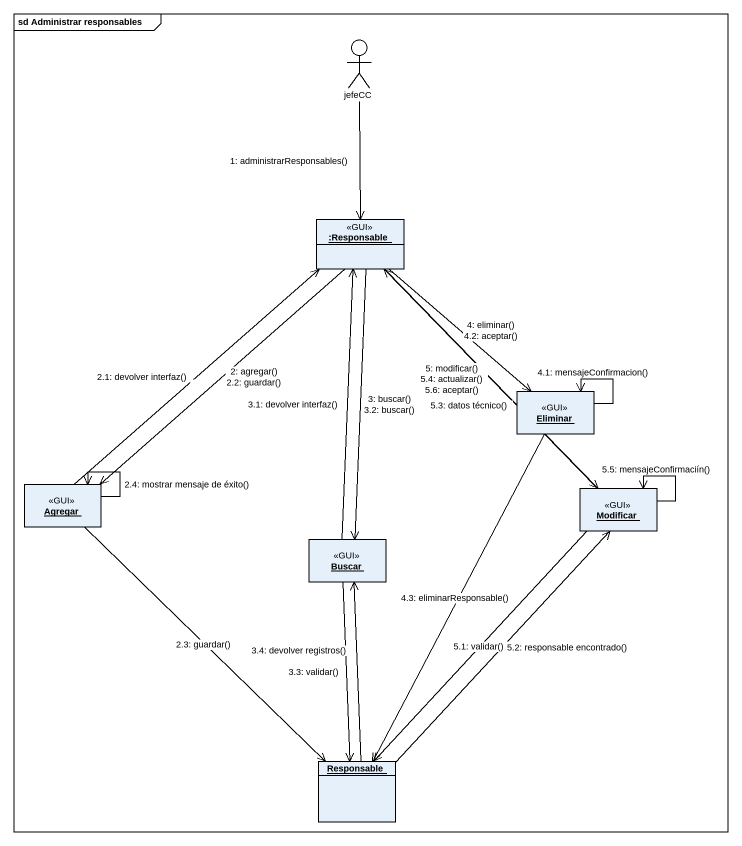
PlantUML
@startuml
mainframe sd Administrar responsables
allowmixing
hide circle
hide empty members
actor jefeCC
object ":Responsable" as Responsable <<GUI>>
object Eliminar <<GUI>>
object Agregar <<GUI>>
object Modificar <<GUI>>
object Buscar <<GUI>>
object "Responsable" as Responsable_2
jefeCC --> Responsable : 1: administrarResponsables()
Responsable --> Agregar : 2: agregar()\n2.2: guardar()
Agregar -up-> Responsable : 2.1: devolver interfaz()
Agregar --> Responsable_2 : 2.3: guardar()
Agregar --> Agregar : 2.4: mostrar mensaje de éxito()
Responsable --> Buscar : 3: buscar()\n3.2: buscar()
Buscar -up-> Responsable : 3.1: devolver interfaz()
Buscar --> Responsable_2 : 3.3: validar()
Responsable_2 -up-> Buscar : 3.4: devolver registros()
Responsable --> Eliminar : 4: eliminar()\n4.2: aceptar()
Eliminar --> Eliminar : 4.1: mensajeConfirmacion()
Eliminar --> Responsable_2 : 4.3: eliminarResponsable()
Responsable --> Modificar : 5: modificar()\n5.4: actualizar()\n5.6: aceptar()
Modificar --> Responsable_2 : 5.1: validar()
Responsable_2 -up-> Modificar : 5.2: responsable encontrado()
Modificar -up-> Responsable : 5.3: datos técnico()
Modificar --> Modificar : 5.5: mensajeConfirmaciín()
@enduml
